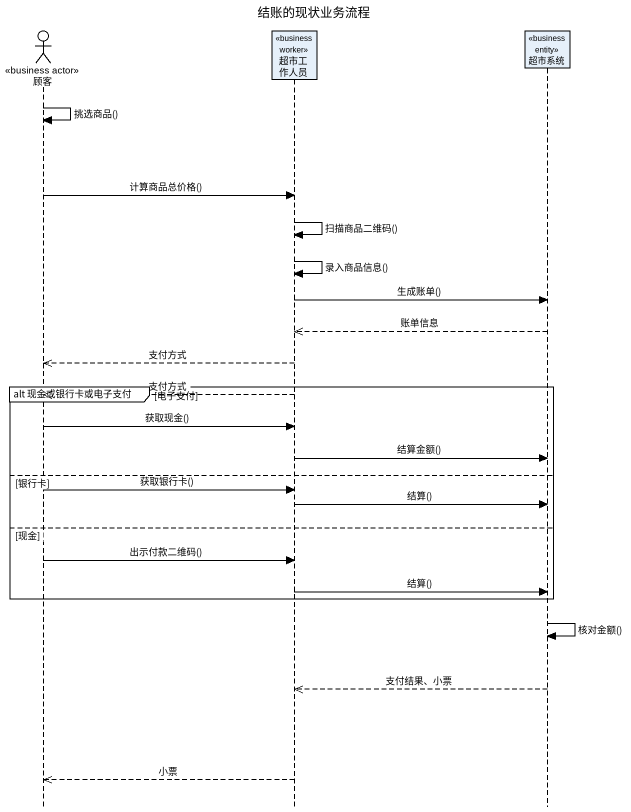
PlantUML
@startuml
title 结账的现状业务流程
hide footbox
actor 顾客 <<business actor>>
participant 超市工作人员 <<business worker>>
participant 超市系统 <<business entity>>

顾客 -> 顾客 : 挑选商品()
顾客 -> 超市工作人员 : 计算商品总价格()
超市工作人员 -> 超市工作人员 : 扫描商品二维码()
超市工作人员 -> 超市工作人员 : 录入商品信息()
超市工作人员 -> 超市系统 : 生成账单()
超市系统 -->> 超市工作人员 : 账单信息
超市工作人员 -->> 顾客 : 支付方式
group alt 现金或银行卡或电子支付 [电子支付]
  超市工作人员 -->> 顾客 : 支付方式
  顾客 -> 超市工作人员 : 获取现金()
  超市工作人员 -> 超市系统 : 结算金额()
else 银行卡
  顾客 -> 超市工作人员 : 获取银行卡()
  超市工作人员 -> 超市系统 : 结算()
else 现金
  顾客 -> 超市工作人员 : 出示付款二维码()
  超市工作人员 -> 超市系统 : 结算()
end
超市系统 -> 超市系统 : 核对金额()
超市系统 -->> 超市工作人员 : 支付结果、小票
超市工作人员 -->> 顾客 : 小票
@enduml
